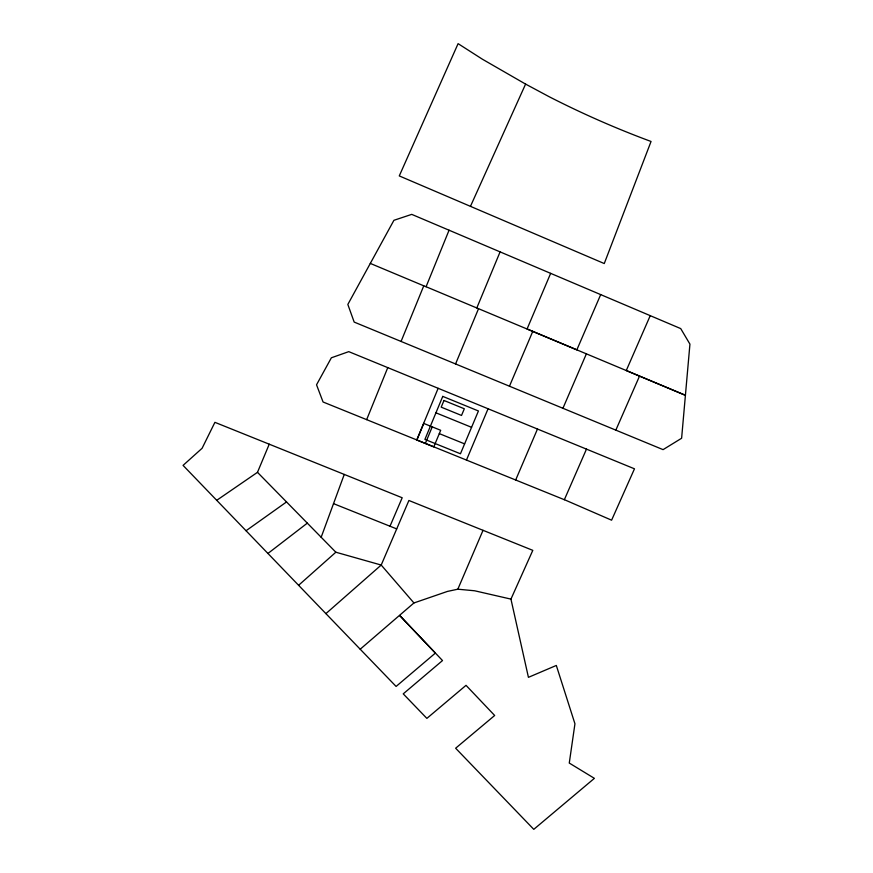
<?xml version="1.0" encoding="UTF-8"?>
<svg xmlns="http://www.w3.org/2000/svg" width="873" height="873" viewBox="0 0 873 873"><rect width="100%" height="100%" fill="white"/><g stroke="black" fill="none" stroke-linecap="round" stroke-linejoin="round"><path stroke-width="1.31" d="M321.166 537.255L344.257 474.443M366.66 419.629L387.765 367.631L348.764 351.644L331.369 357.788L316.539 384.797L323.065 401.995L565.922 500.349L611.602 520.188L634.475 468.812L387.765 367.631M650.232 315.655L626.268 370.534L685.425 395.305L426.079 286.737L449.06 230.21L411.74 214.376L393.919 220.302L347.836 304.448L354.176 322.082L663.076 449.639L681.617 438.246L689.932 344.126L680.722 328.597L449.06 230.21M401.067 341.452L423.765 285.82L426.079 286.737M416.77 439.981L438.137 388.332M476.8 307.973L500.065 251.937M455.564 363.943L478.535 308.693M425.347 443.44L432.222 426.864M269.244 444.193L214.911 422.336L202.1 448.286L183.068 465.385L216.722 500.316L257.48 472.326L269.244 444.193L402.191 497.763L390.002 526.212M466.455 460.071L488.062 408.793M550.656 273.358L527.074 328.979L576.846 349.855L600.7 294.605M509.461 386.215L532.759 331.391M216.722 500.316L360.2 649.217L413.933 602.959L447.467 591.414L457.834 589.199L483.031 530.315M515.67 480.008L537.484 429.014M360.2 649.217L396.102 686.44L435.376 653.091L399.681 615.476L442.513 660.555L403.239 693.86L426.875 718.381L466.029 685.338L494.664 715.489L455.641 748.226L533.785 829.35L594.382 778.345L569.272 763.057L574.947 723.793L556.319 665.455L528.427 677.339L510.945 599.107L532.803 550.35L408.902 500.48L381.206 565.049L325.924 613.61M562.943 408.269L586.372 353.849M564.351 499.727L586.492 449.093M615.836 430.138L639.527 376.088M470.46 206.344L525.59 84.092L482.431 59.233L458.096 43.65L399.277 175.92L604.258 263.548L651.051 141.47A1322.169 1090.759 -84.1 0 1 549.281 96.783L525.59 84.092M298.61 585.281L335.843 552.216L381.206 565.049L413.933 602.959M267.956 553.449L307.307 523.145M246.066 530.729L286.519 501.953M457.834 589.199L474.672 590.781L510.945 599.107M333.508 503.634L396.702 528.907M439.305 433.619L464.611 443.877M435.943 412.82L471.573 427.323M370.283 263.406L423.765 285.82M257.48 472.326L335.843 552.216M423.754 423.427L416.879 440.025L433.794 446.856L440.69 430.302L423.754 423.427M442.753 396.386L424.911 439.403L460.453 453.774L478.437 410.976L442.753 396.386M443.975 400.478L441.203 407.156L461.522 415.45L464.316 408.782L443.975 400.478"/></g></svg>
